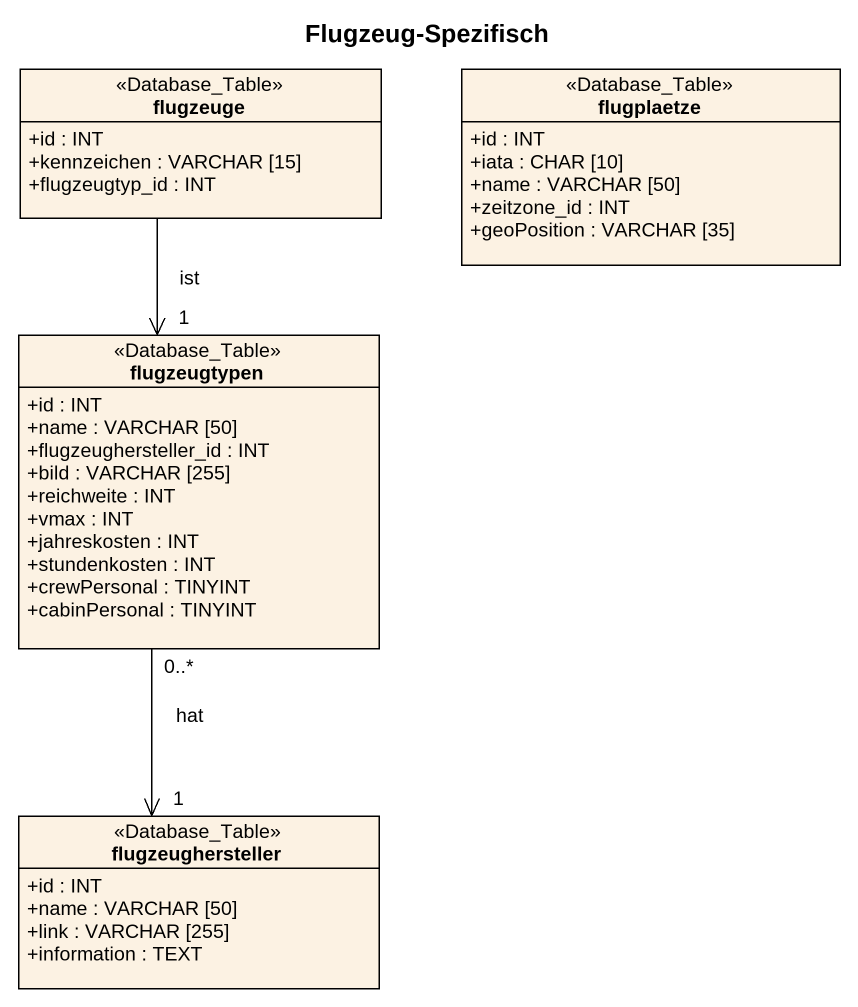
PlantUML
@startuml
title Flugzeug-Spezifisch
hide circle
hide empty members
skinparam classAttributeIconSize 0
class flugzeuge <<Database_Table>> {
  +id : INT
  +kennzeichen : VARCHAR [15]
  +flugzeugtyp_id : INT
}
class flugplaetze <<Database_Table>> {
  +id : INT
  +iata : CHAR [10]
  +name : VARCHAR [50]
  +zeitzone_id : INT
  +geoPosition : VARCHAR [35]
}
class flugzeugtypen <<Database_Table>> {
  +id : INT
  +name : VARCHAR [50]
  +flugzeughersteller_id : INT
  +bild : VARCHAR [255]
  +reichweite : INT
  +vmax : INT
  +jahreskosten : INT
  +stundenkosten : INT
  +crewPersonal : TINYINT
  +cabinPersonal : TINYINT
}
class flugzeughersteller <<Database_Table>> {
  +id : INT
  +name : VARCHAR [50]
  +link : VARCHAR [255]
  +information : TEXT
}
flugzeuge --> "1" flugzeugtypen : ist
flugzeugtypen "0..*" --> "1" flugzeughersteller : hat
@enduml
